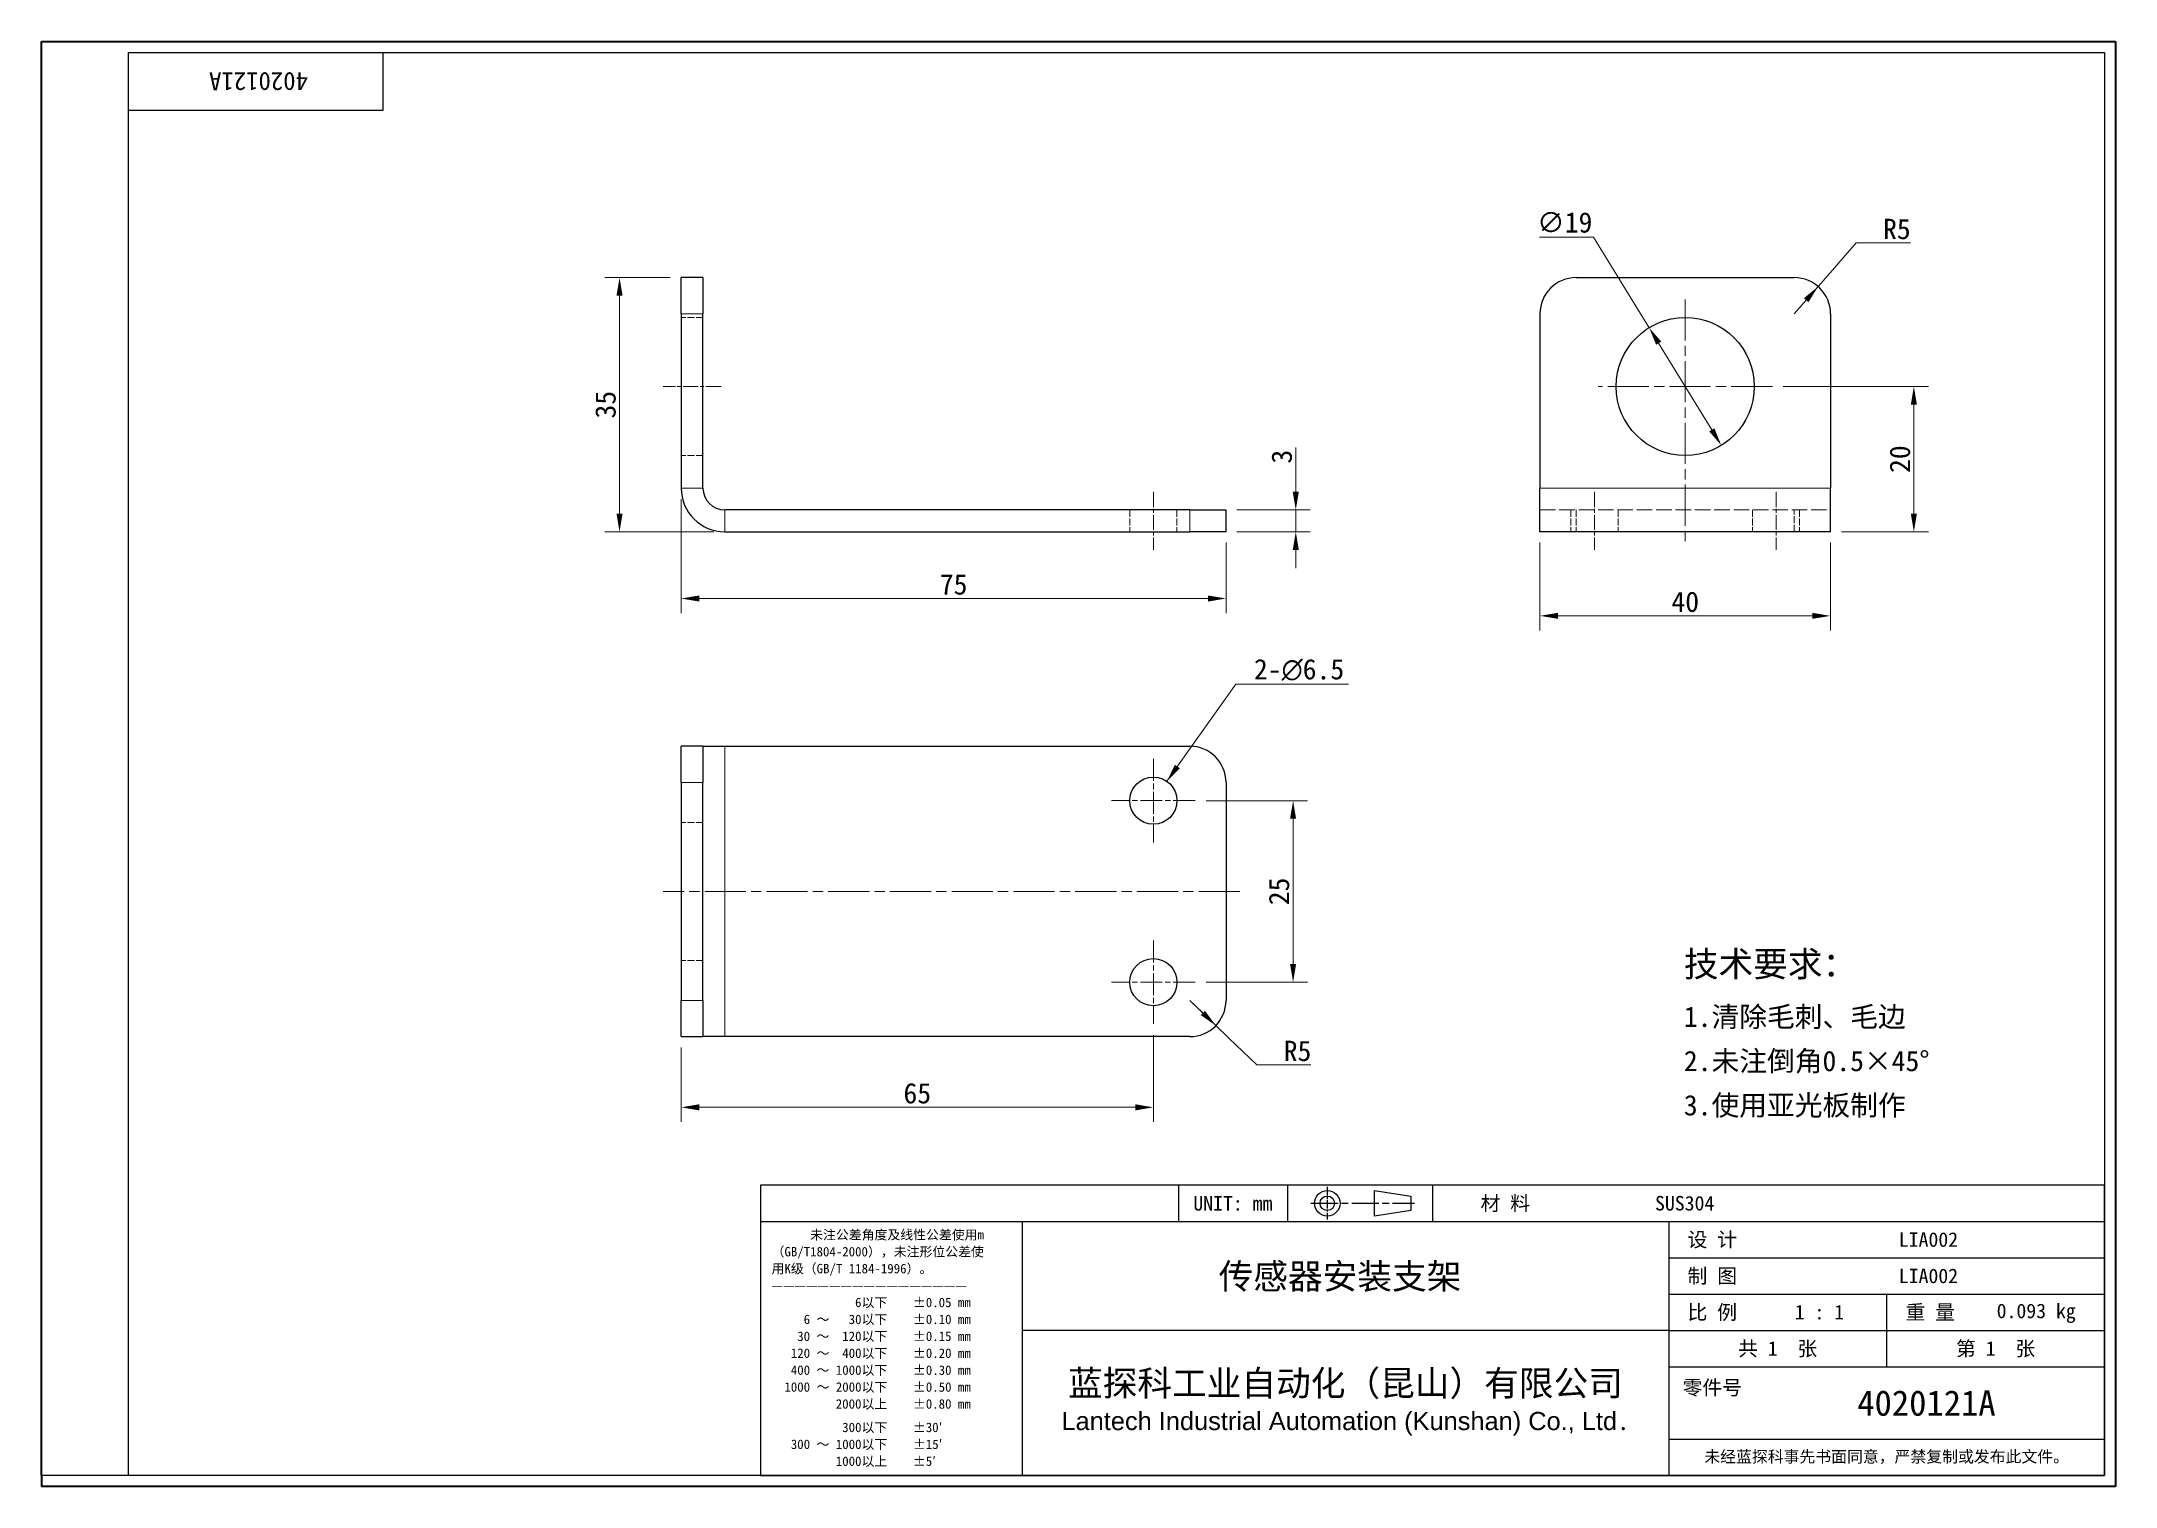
# Model space of a CAD drawing. Header units: millimetres. Extents: x 6 to 292, y 5 to 205.
import ezdxf
from ezdxf.enums import TextEntityAlignment as Align

# ---------------------------------------------------------------- set-up
doc = ezdxf.new("R2010")
doc.units = ezdxf.units.MM
doc.linetypes.add('CHAIN', pattern=[0.3543, 0.2362, -0.0295, 0.0591, -0.0295])
doc.linetypes.add('DASHED', pattern=[0.2067, 0.1654, -0.0413])
for name, color, linetype, lineweight in [('1', 7, 'Continuous', 18), ('可见 (ISO)', 7, 'Continuous', 25), ('可见窄的 (ISO)', 7, 'Continuous', 18), ('图框 (ISO)', 7, 'Continuous', 35), ('标题 (ISO)', 7, 'Continuous', 25)]:
    doc.layers.add(name, color=color, linetype=linetype, lineweight=lineweight)
for name, color, linetype, lineweight, true_color in [('中心标记 (ISO)', 1, 'CHAIN', 18, 0xff0000), ('中心线 (ISO)', 1, 'CHAIN', 18, 0xff0000), ('尺寸 (ISO)', 7, 'Continuous', 18, 0x008000), ('符号 (ISO)', 7, 'Continuous', 18, 0x008000), ('隐藏 (ISO)', 5, 'DASHED', 18, 0x0000ff), ('隐藏窄的 (ISO)', 5, 'DASHED', 18, 0x0000ff)]:
    doc.layers.add(name, color=color, linetype=linetype, lineweight=lineweight, true_color=true_color)
doc.styles.add('文本样式164', font='SimSun.ttf')
doc.styles.add('文本样式165', font='SimSun.ttf')
doc.styles.add('文本样式74', font='SimSun.ttf')
doc.styles.add('最新国标', font='simfang.ttf')
doc.styles.add('注释文本 (ISO)', font='simfang.ttf')
doc.dimstyles.new('默认 (GB)', dxfattribs={"dimtxt": 2.8, "dimasz": 2.5, "dimexe": 2, "dimexo": 1.5, "dimgap": 0.5, "dimtad": 1, "dimtoh": 1, "dimdsep": 46, "dimtxsty": '最新国标', "dimcen": 0.09, "dimdle": 10, "dimclrd": 256, "dimclre": 256, "dimclrt": 256, "dimaunit": 1, "dimadec": 3, "dimazin": 2, "dimtfac": 0.535714, "dimtmove": 0, "dimatfit": 3, "dimfxl": 0, "dimtolj": 1, "dimtzin": 0, "dimlwd": -1, "dimlwe": -1, "dimarcsym": 0})
doc.dimstyles.new('默认 (GB)$7', dxfattribs={"dimtxt": 2.8, "dimasz": 2.5, "dimexe": 2, "dimexo": 1.5, "dimgap": 0.5, "dimtad": 1, "dimtoh": 1, "dimdsep": 46, "dimtxsty": '最新国标', "dimcen": 0.09, "dimdle": 10, "dimclrd": 256, "dimclre": 256, "dimclrt": 256, "dimaunit": 1, "dimadec": 3, "dimazin": 2, "dimtfac": 0.535714, "dimtmove": 0, "dimatfit": 3, "dimfxl": 0, "dimtolj": 1, "dimtzin": 0, "dimlwd": -1, "dimlwe": -1, "dimarcsym": 0})

# ---------------------------------------------------------------- blocks, each defined once
blk = doc.blocks.new('图框 最新国标')
at = {"layer": '图框 (ISO)'}
for p, q in [((6, 7), (6, 204.5)), ((6, 204.5), (291.5, 204.5)), ((291.5, 204.5), (291.5, 5.5)), ((6, 7), (6, 5.5)), ((6, 7), (6, 5.5)), ((291.5, 5.5), (6, 5.5))]:
    blk.add_line(p, q, dxfattribs=at)
at = {"layer": '图框 (ISO)', "color": 7, "linetype": 'Continuous', "lineweight": 25}
for p, q in [((18, 203), (290, 203)), ((18, 7), (18, 203)), ((18, 203), (290, 203)), ((53, 203), (53, 195)), ((290, 203), (290, 7)), ((290, 203), (290, 7)), ((53, 195), (18, 195)), ((290, 7), (6, 7)), ((290, 7), (18, 7))]:
    blk.add_line(p, q, dxfattribs=at)
at = {"layer": '图框 (ISO)', "style": '文本样式74'}
blk.add_attdef('零件代号_001', (42.68, 200.25), '', height=2.5, rotation=180, dxfattribs=at)
blk = doc.blocks.new('标题栏 最新国标')
at = {"layer": '标题 (ISO)'}
for p, q in [((381.98, -183.84), (196.98, -183.84)), ((196.98, -183.84), (196.98, -223.84)), ((254.48, -183.84), (254.48, -188.84)), ((269.48, -183.84), (269.48, -188.84)), ((281.48, -188.09), (281.48, -184.59)), ((281.48, -184.59), (286.48, -185.34)), ((286.48, -185.34), (286.48, -187.34)), ((289.48, -183.84), (289.48, -188.84)), ((381.98, -223.84), (381.98, -183.84)), ((383.48, -183.84), (383.48, -225.34)), ((286.48, -187.34), (281.48, -188.09)), ((196.98, -188.84), (381.98, -188.84)), ((232.98, -188.84), (232.98, -223.84)), ((321.98, -188.84), (321.98, -223.84)), ((321.98, -193.84), (381.98, -193.84)), ((321.98, -198.84), (381.98, -198.84)), ((351.98, -198.84), (351.98, -208.84)), ((321.98, -203.84), (232.98, -203.84)), ((321.98, -203.84), (381.98, -203.84)), ((321.98, -208.84), (381.98, -208.84)), ((321.98, -218.84), (381.98, -218.84)), ((196.98, -223.84), (381.98, -223.84)), ((383.48, -225.34), (196.98, -225.34))]:
    blk.add_line(p, q, dxfattribs=at)
at = {"layer": '标题 (ISO)', "linetype": 'CHAIN', "ltscale": 5.000333}
blk.add_line((274.98, -184.09), (274.98, -188.59), dxfattribs=at)
at = {"layer": '标题 (ISO)', "linetype": 'CHAIN', "ltscale": 15.834605}
blk.add_line((272.73, -186.34), (286.98, -186.34), dxfattribs=at)
at = {"layer": '标题 (ISO)'}
for radius in [1.75, 1]:
    blk.add_circle((274.98, -186.34), radius, dxfattribs=at)
at = {"layer": '1', "style": '文本样式164'}
for s, p in [('UNIT: mm', (261.98, -186.34)), ('材 料', (299.48, -186.34)), ('设 计', (327.98, -191.34)), ('制 图', (327.98, -196.34)), ('比 例', (327.98, -201.34)), ('重 量', (357.98, -201.34)), ('共 1  张', (336.98, -206.34)), ('第 1  张', (366.98, -206.34))]:
    blk.add_text(s, height=2, dxfattribs=at).set_placement(p, align=Align.MIDDLE_CENTER)
at = {"layer": '标题 (ISO)', "char_height": 2, "style": '注释文本 (ISO)'}
for s, insert, attachment_point, line_spacing_factor in [('{\\fSimSun|b0|i0|c134|p2;\\H0.65x;      未注公差角度及线性公差使用m\\P（GB/T1804-2000），未注形位公差使\\P用K级（GB/T 1184-1996）。\\P—————————————————\\P             6以下    ±0.05 mm\\P     6 ～   30以下    ±0.10 mm\\P    30 ～  120以下    ±0.15 mm\\P   120 ～  400以下    ±0.20 mm\\P   400 ～ 1000以下    ±0.30 mm\\P  1000 ～ 2000以下    ±0.50 mm\\P          2000以上    ±0.80 mm\\P\\H0.38462x;\\P\\H2.6x;           300以下    ±30′\\P   300 ～ 1000以下    ±15′\\P          1000以上    ±5′}', (198.48, -206.34), 4, 1.075116), ('{\\fMicrosoft YaHei|b0|i0|c134|p34;\\H1.75x;蓝探科工业自动化（昆山）有限公司\\P\\fArial|b0|i0|c0|p34;\\H0.71429x;Lantech Industrial Automation (Kunshan) Co., Ltd\\fFangSong|b0|i0|c134|p49;.\\H1.15195x; }', (277.48, -213.84), 5, 0.978695)]:
    blk.add_mtext(s, dxfattribs=dict(at, insert=insert, attachment_point=attachment_point, line_spacing_factor=line_spacing_factor))
at = {"layer": '标题 (ISO)', "attachment_point": 5, "style": '注释文本 (ISO)'}
for s, insert, char_height in [('\\fFangSong|b0|i0;零件号', (327.98, -211.84), 2), ('\\fSimSun|b0|i0;{\\H1.6000;未经蓝探科事先书面同意，严禁复制或发布此文件。}', (351.98, -221.34), 1.6)]:
    blk.add_mtext(s, dxfattribs=dict(at, insert=insert, char_height=char_height))
at = {"layer": '标题 (ISO)'}
for tag, p, height, style in [('材料_001', (320.09, -187.33), 2, '注释文本 (ISO)'), ('设计人_001', (353.65, -192.33), 2, '注释文本 (ISO)'), ('库存编号_001', (260.02, -198.14), 3.5, '文本样式165'), ('设计人_001', (353.65, -197.33), 2, '注释文本 (ISO)'), ('视图比例_001', (339.32, -202.33), 2, '注释文本 (ISO)'), ('质量\\P3;_001', (367.12, -202.16), 2, '注释文本 (ISO)'), ('零件代号_001', (347.93, -215.59), 3.5, '文本样式165')]:
    blk.add_attdef(tag, p, '', height=height, dxfattribs=dict(at, style=style))
blk = doc.blocks.new('*D5')
at = {"layer": 'Defpoints', "color": 0, "transparency": 16777216}
for p in [(94.06, 142.98), (169.06, 136.98), (169.06, 127.79)]:
    blk.add_point(p, dxfattribs=at)
at = {"layer": '尺寸 (ISO)', "color": 116, "true_color": 0x00803f, "transparency": 16777216}
for p, q in [((94.06, 141.48), (94.06, 125.79)), ((169.06, 135.48), (169.06, 125.79)), ((96.56, 127.79), (166.56, 127.79))]:
    blk.add_line(p, q, dxfattribs=at)
for points in [[(96.56, 128.21), (96.56, 127.37), (94.06, 127.79)], [(166.56, 128.21), (166.56, 127.37), (169.06, 127.79)]]:
    blk.add_solid(points, dxfattribs=at)
at = {"layer": '尺寸 (ISO)', "transparency": 16777216, "insert": (131.56, 129.71), "char_height": 2.8, "attachment_point": 5, "style": '最新国标'}
blk.add_mtext('\\A1;75', dxfattribs=at)
blk = doc.blocks.new('*D6')
at = {"layer": 'Defpoints', "color": 0, "transparency": 16777216}
for p in [(85.57, 171.98), (94.06, 171.98), (100.06, 136.98)]:
    blk.add_point(p, dxfattribs=at)
at = {"layer": '尺寸 (ISO)', "color": 116, "true_color": 0x00803f, "transparency": 16777216}
for p, q in [((92.56, 171.98), (83.57, 171.98)), ((85.57, 139.48), (85.57, 169.48)), ((98.56, 136.98), (83.57, 136.98))]:
    blk.add_line(p, q, dxfattribs=at)
for points in [[(85.15, 169.48), (85.99, 169.48), (85.57, 171.98)], [(85.15, 139.48), (85.99, 139.48), (85.57, 136.98)]]:
    blk.add_solid(points, dxfattribs=at)
at = {"layer": '尺寸 (ISO)', "transparency": 16777216, "insert": (83.66, 154.48), "char_height": 2.8, "attachment_point": 5, "rotation": 90, "style": '最新国标'}
blk.add_mtext('\\A1;35', dxfattribs=at)
blk = doc.blocks.new('*D7')
at = {"layer": 'Defpoints', "color": 0, "transparency": 16777216}
for p in [(169.06, 139.98), (178.66, 139.98), (169.06, 136.98)]:
    blk.add_point(p, dxfattribs=at)
at = {"layer": '尺寸 (ISO)', "color": 116, "true_color": 0x00803f, "transparency": 16777216}
for p, q in [((178.66, 142.48), (178.66, 148.6)), ((170.56, 139.98), (180.66, 139.98)), ((178.66, 136.98), (178.66, 139.98)), ((170.56, 136.98), (180.66, 136.98)), ((178.66, 134.48), (178.66, 131.98))]:
    blk.add_line(p, q, dxfattribs=at)
for points in [[(178.24, 142.48), (179.08, 142.48), (178.66, 139.98)], [(178.24, 134.48), (179.08, 134.48), (178.66, 136.98)]]:
    blk.add_solid(points, dxfattribs=at)
at = {"layer": '尺寸 (ISO)', "transparency": 16777216, "insert": (176.74, 147.32), "char_height": 2.8, "attachment_point": 5, "rotation": 90, "style": '最新国标'}
blk.add_mtext('\\A1;3', dxfattribs=at)
blk = doc.blocks.new('*D8')
at = {"layer": 'Defpoints', "color": 0, "transparency": 16777216}
for p in [(164.81, 99.95), (164.81, 74.95), (178.29, 74.95)]:
    blk.add_point(p, dxfattribs=at)
at = {"layer": '尺寸 (ISO)', "color": 116, "true_color": 0x00803f, "transparency": 16777216}
for p, q in [((166.31, 99.95), (180.29, 99.95)), ((178.29, 97.45), (178.29, 77.45)), ((166.31, 74.95), (180.29, 74.95))]:
    blk.add_line(p, q, dxfattribs=at)
for points in [[(177.87, 97.45), (178.7, 97.45), (178.29, 99.95)], [(177.87, 77.45), (178.7, 77.45), (178.29, 74.95)]]:
    blk.add_solid(points, dxfattribs=at)
at = {"layer": '尺寸 (ISO)', "transparency": 16777216, "insert": (176.37, 87.45), "char_height": 2.8, "attachment_point": 5, "rotation": 90, "style": '最新国标'}
blk.add_mtext('\\A1;25', dxfattribs=at)
blk = doc.blocks.new('*D9')
at = {"layer": 'Defpoints', "color": 0, "transparency": 16777216}
for p in [(244.27, 156.98), (263.74, 156.98), (252.27, 136.98)]:
    blk.add_point(p, dxfattribs=at)
at = {"layer": '尺寸 (ISO)', "color": 116, "true_color": 0x00803f, "transparency": 16777216}
for p, q in [((245.77, 156.98), (265.74, 156.98)), ((263.74, 139.48), (263.74, 154.48)), ((253.77, 136.98), (265.74, 136.98))]:
    blk.add_line(p, q, dxfattribs=at)
for points in [[(263.32, 154.48), (264.16, 154.48), (263.74, 156.98)], [(263.32, 139.48), (264.16, 139.48), (263.74, 136.98)]]:
    blk.add_solid(points, dxfattribs=at)
at = {"layer": '尺寸 (ISO)', "transparency": 16777216, "insert": (261.83, 146.98), "char_height": 2.8, "attachment_point": 5, "rotation": 90, "style": '最新国标'}
blk.add_mtext('\\A1;20', dxfattribs=at)
blk = doc.blocks.new('*D10')
at = {"layer": 'Defpoints', "color": 0, "transparency": 16777216}
for p in [(250.56, 170.75), (247.27, 166.98)]:
    blk.add_point(p, dxfattribs=at)
at = {"layer": '尺寸 (ISO)', "color": 116, "true_color": 0x00803f, "transparency": 16777216}
for p, q in [((255.81, 176.75), (252.21, 172.63)), ((263.26, 176.75), (255.81, 176.75)), ((250.56, 170.75), (252.21, 172.63)), ((247.27, 166.98), (250.56, 170.75)), ((248.92, 168.86), (247.27, 166.98))]:
    blk.add_line(p, q, dxfattribs=at)
blk.add_solid([(248.6, 169.14), (249.23, 168.59), (250.56, 170.75)], dxfattribs=at)
at = {"layer": '尺寸 (ISO)', "transparency": 16777216, "insert": (261.4, 178.66), "char_height": 2.8, "attachment_point": 5, "style": '最新国标'}
blk.add_mtext('\\A1;R5', dxfattribs=at)
blk = doc.blocks.new('*D11')
at = {"layer": 'Defpoints', "color": 0, "transparency": 16777216}
for p in [(159.06, 69.2), (94.06, 67.45), (159.06, 57.72)]:
    blk.add_point(p, dxfattribs=at)
at = {"layer": '尺寸 (ISO)', "color": 116, "true_color": 0x00803f, "transparency": 16777216}
for p, q in [((94.06, 65.95), (94.06, 55.72)), ((159.06, 67.7), (159.06, 55.72)), ((96.56, 57.72), (156.56, 57.72))]:
    blk.add_line(p, q, dxfattribs=at)
for points in [[(96.56, 58.14), (96.56, 57.3), (94.06, 57.72)], [(156.56, 58.14), (156.56, 57.3), (159.06, 57.72)]]:
    blk.add_solid(points, dxfattribs=at)
at = {"layer": '尺寸 (ISO)', "transparency": 16777216, "insert": (126.56, 59.64), "char_height": 2.8, "attachment_point": 5, "style": '最新国标'}
blk.add_mtext('\\A1;65', dxfattribs=at)
blk = doc.blocks.new('*D12')
at = {"layer": 'Defpoints', "color": 0, "transparency": 16777216}
for p in [(164.06, 72.45), (167.66, 68.98)]:
    blk.add_point(p, dxfattribs=at)
at = {"layer": '尺寸 (ISO)', "color": 116, "true_color": 0x00803f, "transparency": 16777216}
for p, q in [((164.06, 72.45), (167.66, 68.98)), ((165.86, 70.72), (164.06, 72.45)), ((167.66, 68.98), (169.46, 67.25)), ((173.3, 63.55), (169.46, 67.25)), ((180.75, 63.55), (173.3, 63.55))]:
    blk.add_line(p, q, dxfattribs=at)
blk.add_solid([(166.15, 71.02), (165.57, 70.42), (167.66, 68.98)], dxfattribs=at)
at = {"layer": '尺寸 (ISO)', "transparency": 16777216, "insert": (178.9, 65.47), "char_height": 2.8, "attachment_point": 5, "style": '最新国标'}
blk.add_mtext('\\A1;R5', dxfattribs=at)
blk = doc.blocks.new('*D13')
at = {"layer": 'Defpoints', "color": 0, "transparency": 16777216}
for p in [(227.31, 165.08), (237.23, 148.88)]:
    blk.add_point(p, dxfattribs=at)
at = {"layer": '尺寸 (ISO)', "color": 116, "true_color": 0x00803f, "transparency": 16777216}
for p, q in [((219.66, 177.56), (212.2, 177.56)), ((227.31, 165.08), (219.66, 177.56)), ((235.93, 151.01), (228.61, 162.95))]:
    blk.add_line(p, q, dxfattribs=at)
for points in [[(228.97, 163.17), (228.26, 162.73), (227.31, 165.08)], [(236.28, 151.23), (235.57, 150.8), (237.23, 148.88)]]:
    blk.add_solid(points, dxfattribs=at)
at = {"layer": '尺寸 (ISO)', "transparency": 16777216, "insert": (215.68, 179.56), "char_height": 2.8, "attachment_point": 5, "style": '最新国标'}
blk.add_mtext('\\A1;∅19', dxfattribs=at)
blk = doc.blocks.new('*D14')
at = {"layer": 'Defpoints', "color": 0, "transparency": 16777216}
for p in [(212.27, 136.98), (252.27, 136.98), (252.27, 125.4)]:
    blk.add_point(p, dxfattribs=at)
at = {"layer": '尺寸 (ISO)', "color": 116, "true_color": 0x00803f, "transparency": 16777216}
for p, q in [((212.27, 135.48), (212.27, 123.4)), ((252.27, 135.48), (252.27, 123.4)), ((214.77, 125.4), (249.77, 125.4))]:
    blk.add_line(p, q, dxfattribs=at)
for points in [[(214.77, 125.82), (214.77, 124.99), (212.27, 125.4)], [(249.77, 125.82), (249.77, 124.99), (252.27, 125.4)]]:
    blk.add_solid(points, dxfattribs=at)
at = {"layer": '尺寸 (ISO)', "transparency": 16777216, "insert": (232.27, 127.32), "char_height": 2.8, "attachment_point": 5, "style": '最新国标'}
blk.add_mtext('\\A1;40', dxfattribs=at)

msp = doc.modelspace()

# ---------------------------------------------------------------- linework, layer by layer
at = {"layer": '中心标记 (ISO)', "ltscale": 23.990969}
for p, q in [((232.27, 168.982), (232.27, 135.241)), ((244.27, 156.982), (220.27, 156.982))]:
    msp.add_line(p, q, dxfattribs=at)
at = {"layer": '中心标记 (ISO)', "ltscale": 12.778786}
for p, q in [((159.058, 105.703), (159.058, 94.203)), ((164.808, 99.953), (153.308, 99.953)), ((159.058, 80.703), (159.058, 69.203)), ((164.808, 74.953), (153.308, 74.953))]:
    msp.add_line(p, q, dxfattribs=at)
at = {"layer": '中心线 (ISO)', "ltscale": 8.88956}
for p, q in [((99.558, 156.982), (91.558, 156.982)), ((159.058, 142.482), (159.058, 134.482)), ((219.77, 142.482), (219.77, 134.482)), ((244.77, 142.482), (244.77, 134.482))]:
    msp.add_line(p, q, dxfattribs=at)
at = {"layer": '中心线 (ISO)', "ltscale": 23.990969}
msp.add_line((170.961, 87.453), (91.558, 87.453), dxfattribs=at)
at = {"layer": '可见 (ISO)'}
for p, q in [((97.058, 171.982), (94.058, 171.982)), ((94.058, 166.982), (94.058, 171.982)), ((97.058, 171.982), (97.058, 166.982)), ((217.27, 171.982), (247.27, 171.982)), ((94.058, 166.982), (94.058, 142.982)), ((97.058, 142.982), (97.058, 166.982)), ((212.27, 166.982), (212.27, 142.982)), ((252.27, 166.982), (252.27, 142.982)), ((212.27, 136.982), (212.27, 142.982)), ((252.27, 136.982), (252.27, 142.982)), ((164.058, 139.982), (100.058, 139.982)), ((164.058, 139.982), (169.058, 139.982)), ((169.058, 136.982), (169.058, 139.982)), ((100.058, 136.982), (164.058, 136.982)), ((169.058, 136.982), (164.058, 136.982)), ((252.27, 136.982), (212.27, 136.982)), ((97.058, 107.453), (94.058, 107.453)), ((94.058, 102.453), (94.058, 107.453)), ((97.058, 107.453), (97.058, 102.453)), ((97.058, 107.453), (100.058, 107.453)), ((100.058, 107.453), (164.058, 107.453)), ((94.058, 102.453), (94.058, 72.453)), ((97.058, 72.453), (97.058, 102.453)), ((169.058, 102.453), (169.058, 72.453)), ((94.058, 67.453), (94.058, 72.453)), ((97.058, 72.453), (97.058, 67.453)), ((94.058, 67.453), (97.058, 67.453)), ((100.058, 67.453), (97.058, 67.453)), ((164.058, 67.453), (100.058, 67.453))]:
    msp.add_line(p, q, dxfattribs=at)
for centre, radius in [((232.27, 156.982), 9.5), ((159.058, 99.953), 3.25), ((159.058, 74.953), 3.25)]:
    msp.add_circle(centre, radius, dxfattribs=at)
for centre, radius, start, end in [((217.27, 166.982), 5, 90, 180), ((247.27, 166.982), 5, 0, 90), ((100.058, 142.982), 6, 180, 270), ((100.058, 142.982), 3, 180, 270), ((164.058, 102.453), 5, 0, 90), ((164.058, 72.453), 5, 270, 0)]:
    msp.add_arc(centre, radius, start, end, dxfattribs=at)
at = {"layer": '可见窄的 (ISO)'}
for p, q in [((94.058, 166.982), (97.058, 166.982)), ((97.058, 142.982), (94.058, 142.982)), ((252.27, 142.982), (212.27, 142.982)), ((100.058, 139.982), (100.058, 136.982)), ((164.058, 139.982), (164.058, 136.982)), ((100.058, 107.453), (100.058, 67.453)), ((94.058, 102.453), (97.058, 102.453)), ((97.058, 72.453), (94.058, 72.453))]:
    msp.add_line(p, q, dxfattribs=at)
at = {"layer": '隐藏 (ISO)', "ltscale": 5.71399}
for p, q in [((97.058, 166.482), (94.058, 166.482)), ((97.058, 147.482), (94.058, 147.482)), ((155.808, 139.982), (155.808, 136.982)), ((162.308, 139.982), (162.308, 136.982)), ((216.52, 139.982), (216.52, 136.982)), ((223.02, 139.982), (223.02, 136.982)), ((241.52, 139.982), (241.52, 136.982)), ((248.02, 139.982), (248.02, 136.982)), ((97.058, 96.953), (94.058, 96.953)), ((97.058, 77.953), (94.058, 77.953))]:
    msp.add_line(p, q, dxfattribs=at)
at = {"layer": '隐藏 (ISO)', "ltscale": 12.901145}
msp.add_line((212.27, 139.982), (252.27, 139.982), dxfattribs=at)
at = {"layer": '隐藏窄的 (ISO)', "ltscale": 5.71399}
for p, q in [((217.27, 139.982), (217.27, 136.982)), ((247.27, 136.982), (247.27, 139.982))]:
    msp.add_line(p, q, dxfattribs=at)

# ---------------------------------------------------------------- block references
msp.add_blockref('图框 最新国标', (0, 0)).add_auto_attribs({'零件代号_001': '4020121A'})
ref = msp.add_blockref('标题栏 最新国标', (-91.983, 230.844))
ref.add_attrib('零件代号_001', '4020121A', (255.95, 15.25), dxfattribs={"layer": '标题 (ISO)', "height": 3.5, "style": '文本样式165'})
ref.add_attrib('库存编号_001', '传感器安装支架', (168.039, 32.701), dxfattribs={"layer": '标题 (ISO)', "height": 3.5, "style": '文本样式165'})
ref.add_attrib('质量\\P3;_001', '0.093 kg', (275.137, 28.683), dxfattribs={"layer": '标题 (ISO)', "height": 2, "style": '注释文本 (ISO)'})
ref.add_attrib('视图比例_001', '1 : 1', (247.337, 28.517), dxfattribs={"layer": '标题 (ISO)', "height": 2, "style": '注释文本 (ISO)'})
ref.add_attrib('设计人_001', 'LIA002', (261.669, 38.511), dxfattribs={"layer": '标题 (ISO)', "height": 2, "style": '注释文本 (ISO)'})
ref.add_attrib('设计人_001', 'LIA002', (261.669, 33.511), dxfattribs={"layer": '标题 (ISO)', "height": 2, "style": '注释文本 (ISO)'})
ref.add_attrib('材料_001', 'SUS304', (228.111, 43.511), dxfattribs={"layer": '标题 (ISO)', "height": 2, "style": '注释文本 (ISO)'})

# ---------------------------------------------------------------- texts
at = {"layer": '符号 (ISO)'}
for s, insert, char_height, width, attachment_point, line_spacing_factor, style in [('2-\\fAIGDT|b0|i0;{\\H2.8000;n}\\fFangSong|b0|i0;{\\H2.8000;6.5}', (172.901, 116.471), 2.8, 13.75354, 7, 0.49, '最新国标'), ('{\\H1.75x;技术要求：\\P\\f仿宋_GB2312|b0|i0|c134|p0;\\H0.8x;1.\\fFangSong|b0|i0|c134|p49;清除毛刺、毛边\\P\\f仿宋_GB2312|b0|i0|c134|p0;2.\\fFangSong|b0|i0|c134|p49;未注倒角\\f仿宋_GB2312|b0|i0|c134|p0;0.5\\fFangSong|b0|i0|c134|p49;×\\f仿宋_GB2312|b0|i0|c134|p0;45°\\P3.\\fFangSong|b0|i0|c134|p49;使用亚光板制作}', (232.076, 67.748), 2, 64, 4, 1.305367, '注释文本 (ISO)')]:
    msp.add_mtext(s, dxfattribs=dict(at, insert=insert, char_height=char_height, width=width, attachment_point=attachment_point, line_spacing_factor=line_spacing_factor, style=style))

# ---------------------------------------------------------------- dimensions: what is measured, and where the dimension line sits
at = {"layer": '尺寸 (ISO)', "color": 116, "true_color": 0x00803f}
dim = msp.add_diameter_dim_2p(p1=(237.233, 148.882), p2=(227.307, 165.082), dimstyle='默认 (GB)', override={"dimgap": 0.5, "dimtih": 1, "dimdec": 2, "dimlfac": 1, "dimtol": 0, "dimlim": 0, "dimtp": 0, "dimtm": 0, "dimtdec": 2, "dimatfit": 2}, dxfattribs=at)
dim.commit()
dim.dimension.update_dxf_attribs({"geometry": '*D13', "text_midpoint": (215.68, 177.562), "dimtype": 163})
for center, mpoint, picture, middle in [((247.27, 166.982), (250.561, 170.747), '*D10', (261.402, 176.748)), ((164.058, 72.453), (167.66, 68.985), '*D12', (178.898, 63.553))]:
    dim = msp.add_radius_dim(center=center, mpoint=mpoint, dimstyle='默认 (GB)', override={"dimgap": 0.5, "dimtih": 1, "dimdec": 2, "dimlfac": 1, "dimcen": 0, "dimtol": 0, "dimlim": 0, "dimtp": 0, "dimtm": 0, "dimtdec": 2}, dxfattribs=at)
    dim.commit()
    dim.dimension.update_dxf_attribs({"geometry": picture, "text_midpoint": middle, "dimtype": 164})
for base, p1, p2, angle, override, picture, middle in [((85.572, 171.982), (100.058, 136.982), (94.058, 171.982), 270, {"dimgap": 0.5, "dimtoh": 0, "dimdec": 2, "dimtol": 0, "dimlim": 0, "dimtp": 0, "dimtm": 0, "dimtdec": 2, "dimtofl": 0, "dimatfit": 1}, '*D6', (85.572, 154.482)), ((263.741, 156.982), (252.27, 136.982), (244.27, 156.982), 90, {"dimgap": 0.5, "dimtoh": 0, "dimdec": 2, "dimtol": 0, "dimlim": 0, "dimtp": 0, "dimtm": 0, "dimtdec": 2, "dimtofl": 0, "dimatfit": 1}, '*D9', (263.741, 146.982)), ((178.659, 139.982), (169.058, 136.982), (169.058, 139.982), 90, {"dimgap": 0.5, "dimtoh": 0, "dimdec": 2, "dimtol": 0, "dimlim": 0, "dimtp": 0, "dimtm": 0, "dimtdec": 2, "dimtofl": 1, "dimatfit": 1}, '*D7', (178.659, 147.325)), ((169.058, 127.791), (94.058, 142.982), (169.058, 136.982), 180, {"dimgap": 0.5, "dimtoh": 0, "dimdec": 2, "dimtol": 0, "dimlim": 0, "dimtp": 0, "dimtm": 0, "dimtdec": 2, "dimtofl": 0, "dimatfit": 1}, '*D5', (131.558, 127.791)), ((252.27, 125.403), (212.27, 136.982), (252.27, 136.982), 180, {"dimgap": 0.5, "dimtoh": 0, "dimdec": 2, "dimtol": 0, "dimlim": 0, "dimtp": 0, "dimtm": 0, "dimtdec": 2, "dimtofl": 0, "dimatfit": 1}, '*D14', (232.27, 125.403)), ((178.286, 74.953), (164.808, 99.953), (164.808, 74.953), 90, {"dimgap": 0.5, "dimtoh": 0, "dimdec": 2, "dimtol": 0, "dimlim": 0, "dimtp": 0, "dimtm": 0, "dimtdec": 2, "dimtofl": 0, "dimatfit": 1}, '*D8', (178.286, 87.453)), ((159.058, 57.721), (94.058, 67.453), (159.058, 69.203), 180, {"dimgap": 0.5, "dimtoh": 0, "dimdec": 2, "dimtol": 0, "dimlim": 0, "dimtp": 0, "dimtm": 0, "dimtdec": 2, "dimtofl": 0, "dimatfit": 1}, '*D11', (126.558, 57.721))]:
    dim = msp.add_linear_dim(base=base, p1=p1, p2=p2, angle=angle, dimstyle='默认 (GB)', override=override, dxfattribs=at)
    dim.commit()
    dim.dimension.update_dxf_attribs({"geometry": picture, "text_midpoint": middle, "dimtype": 160})

# ---------------------------------------------------------------- leaders
at = {"layer": '符号 (ISO)', "annotation_type": 0, "has_hookline": 1, "hookline_direction": 0, "text_width": 13.001}
msp.add_leader([(160.914, 102.62), (170.401, 116.004), (172.901, 116.004)], dimstyle='默认 (GB)$7', override={"dimgap": 0, "dimtad": 1}, dxfattribs=at)

doc.saveas('drawing.dxf')
